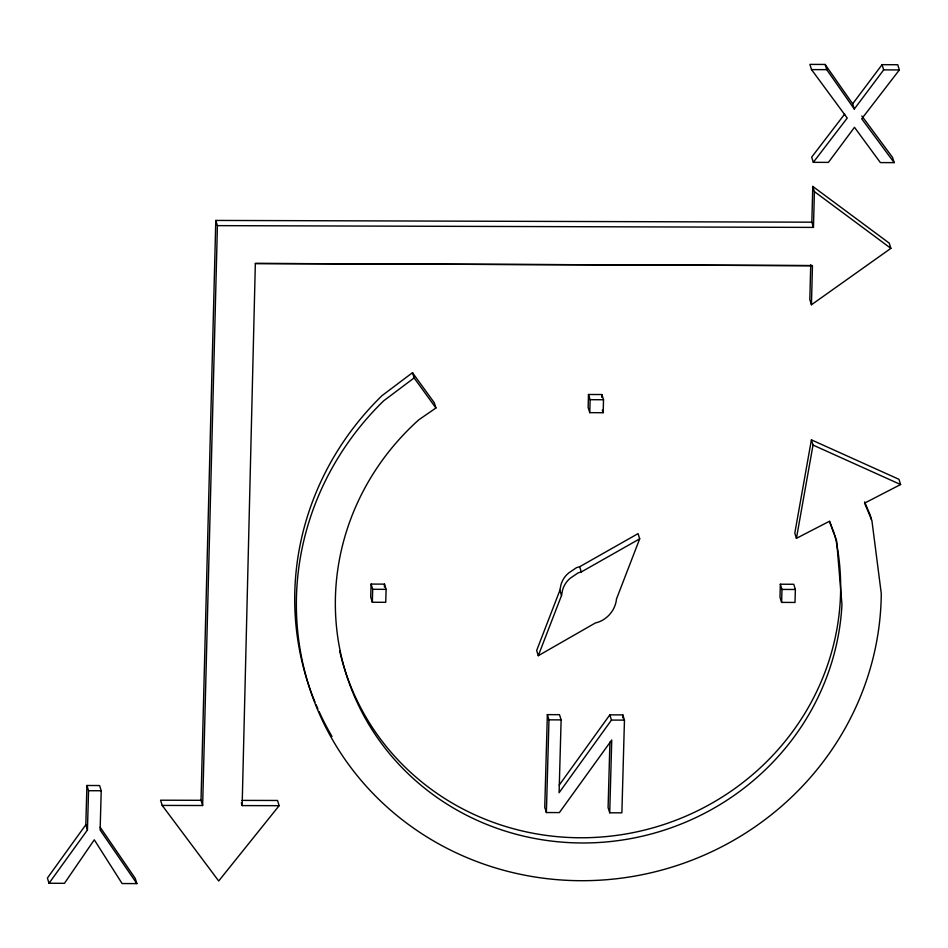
<?xml version="1.0" encoding="UTF-8"?>
<svg xmlns="http://www.w3.org/2000/svg" width="948" height="948" viewBox="0 0 948 948"><rect width="100%" height="100%" fill="white"/><g stroke="black" fill="none" stroke-linecap="round" stroke-linejoin="round"><path stroke-width="1.42" d="M242.013 800.396L277.515 800.468L279.139 805.682L242.155 805.599L255.344 263.508L812.46 265.63L811.441 304.77L890.883 248.364L889.26 243.15L812.78 186.412L811.844 222.188L813.467 227.402L217.412 225.636L215.788 220.434L811.844 222.188M201.023 800.302L160.567 800.207L162.191 805.421L202.647 805.516L201.023 800.302L215.788 220.434M202.647 805.516L217.412 225.636M810.73 264.765L809.817 299.556L811.441 304.77M813.467 227.402L814.403 191.614L812.78 186.412M85.818 824.76L86.92 785.489L99.599 785.537L101.223 790.75L100.121 830.021L136.868 883.607L122.102 883.548L94.29 839.81L64.452 883.323L49.023 883.263L47.4 878.061L85.818 824.76L87.441 829.974L49.023 883.263M87.441 829.974L88.543 790.703L86.92 785.489M371.083 584.075L370.715 597.039L372.339 602.253L385.741 602.312L386.109 589.348L384.485 584.134L371.083 584.075L372.706 589.289L372.339 602.253M384.402 587.013L384.485 584.134M609.837 714.863L611.46 720.077L559.095 792.729L561.121 719.888L559.498 714.674L547.351 714.626L544.756 807.329L546.38 812.543L559.391 812.59L611.744 739.997L609.718 812.792L621.876 812.839L624.459 720.125L622.836 714.91L609.837 714.863L559.19 785.145M546.38 812.543L548.975 719.84L547.351 714.626M588.495 394.486L588.139 407.45L589.763 412.664L603.165 412.712L603.521 399.748L601.897 394.534L588.495 394.486L590.118 399.701L589.763 412.664M601.814 397.425L601.897 394.534M609.92 742.071L608.095 807.577L609.718 812.792M622.753 717.861L622.836 714.91M780.346 584.217L779.991 597.181L781.614 602.395L795.005 602.442L795.372 589.478L793.749 584.276L780.346 584.217L781.97 589.431L781.614 602.395M412.499 372.706L414.122 377.92L383.656 400.838A293.477 281.829 -17.3 0 0 474.747 860.772A293.477 281.829 -17.3 0 0 881.273 593.555L871.899 520.499L864.564 503.139L900.6 484.535L898.977 479.321L811.405 439.848L794.803 533.108L796.427 538.322L829.37 521.305L836.646 540.905L841.954 604.551A254.348 244.252 -17.3 0 1 480.115 821.655A254.348 244.252 -17.3 0 1 418.85 419.774L435.926 407.996L434.303 402.781L412.499 372.706L382.032 395.624A293.477 281.829 -17.3 0 0 314.961 702.053M796.427 538.322L813.029 445.062L811.405 439.848M559.889 590.296L536.663 650.482L538.286 655.696L595.403 622.955C606.554 620.513 615.477 610.382 616.473 599.018L639.699 538.831L638.075 533.617L579.655 566.75L576.491 567.674L568.705 572.959A23.475 22.539 -17.3 0 0 560.434 587.345L559.889 590.296L561.512 595.498L538.286 655.696M899.368 69.939L883.678 69.879L854.29 109.044L852.667 103.83L882.055 64.665L897.744 64.737L899.368 69.939L861.72 118.808L894.165 162.641L880.372 162.594L854.492 127.328L828.41 162.392L813.313 162.333L811.689 157.119L844.715 114.021M813.313 162.333L847.239 118.062L811.524 69.607L809.9 64.393L825.127 64.452L852.667 103.83M279.139 805.682L218.692 880.988L162.191 805.421M561.512 595.498L562.057 592.559A23.475 22.539 -17.3 0 1 570.329 578.173L578.114 572.888L581.278 571.964L639.699 538.831M811.524 69.607L826.751 69.666L854.29 109.044M255.344 263.461L812.389 265.63M590.118 399.701L603.521 399.748M781.97 589.431L795.372 589.478M372.706 589.289L386.109 589.348M548.975 719.84L561.121 719.888M611.46 720.077L624.459 720.125M88.543 790.703L101.223 790.75M813.029 445.062L900.6 484.535M814.403 191.614L890.883 248.364M861.851 115.976L892.542 157.427L894.165 162.641M414.122 377.92L435.926 407.996M100.168 827.249L135.244 878.393L136.868 883.607M864.635 501.93L870.276 515.285A293.477 281.829 -17.3 0 1 871.39 519.528M829.678 521.317L834.536 534.388M882.055 64.665L883.678 69.879M825.127 64.452L826.751 69.666M602.347 410.105L603.165 412.712M579.655 566.75L581.278 571.964M241.349 802.992L242.155 805.599M332.013 736.466A293.477 281.829 -17.3 0 1 319.085 711.593M317.876 708.879A293.477 281.829 -17.3 0 1 316.111 704.791M835.022 535.691A254.348 244.252 -17.3 0 1 641.085 830.898A254.348 244.252 -17.3 0 1 339.668 650.932"/></g></svg>
